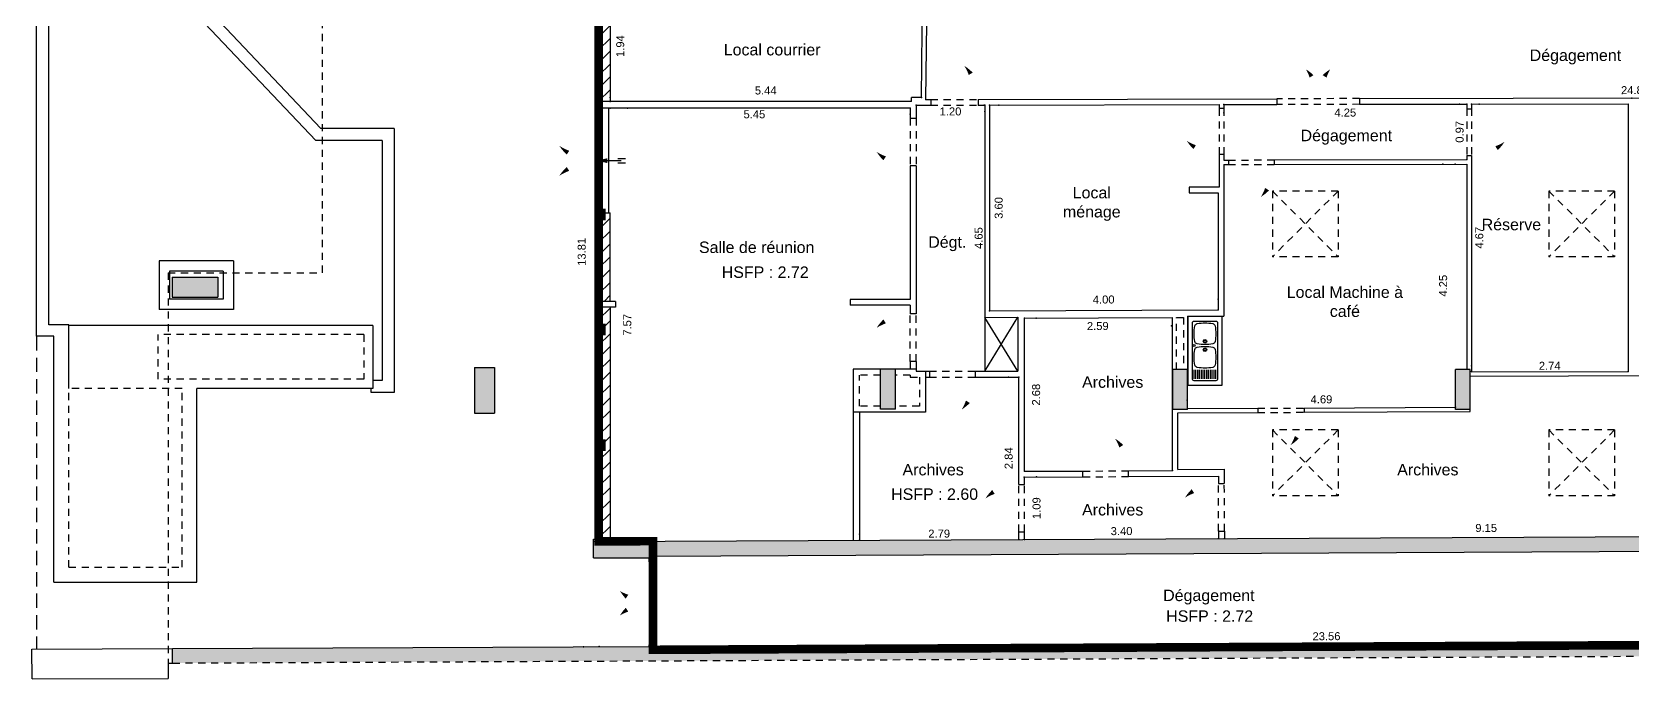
# Model space of a CAD drawing. Header units: metres. Extents: x 46.9 to 94.2, y 5.9 to 84.
# Drawn here: x 46.9 to 74.88, y 5.9 to 17.22 of the extents above; entities that cross this region are included whole.
import ezdxf

# ---------------------------------------------------------------- set-up
doc = ezdxf.new("R2010")
doc.units = ezdxf.units.M
doc.header["$PDSIZE"] = 0.02
for name, pattern in [('AXES', [2, 1.25, -0.25, 0.25, -0.25]), ('CACHE', [0.375, 0.25, -0.125]), ('CACHE2', [0.1875, 0.125, -0.0625])]:
    doc.linetypes.add(name, pattern=pattern)
for name, color, linetype in [('GEX_BAT_cloison', 2, 'Continuous'), ('GEX_BAT_cloison_vitree', 141, 'Continuous'), ('GEX_BAT_escalier_rampe', 6, 'Continuous'), ('GEX_BAT_fenetre_de_toit', 3, 'Continuous'), ('GEX_BAT_gaine_tremie', 13, 'Continuous'), ('GEX_BAT_linteau_cloison', 3, 'CACHE2'), ('GEX_BAT_linteau_mur', 6, 'CACHE2'), ('GEX_BAT_mur', 1, 'Continuous'), ('GEX_BAT_mur_bas', 150, 'Continuous'), ('GEX_BAT_placard', 21, 'Continuous'), ('GEX_EXT_bordure', 55, 'Continuous'), ('GEX_EXT_grillage', 61, 'CACHE2'), ('GEX_EXT_muret', 32, 'Continuous'), ('GEX_MEP_txt_cot_alti', 51, 'Continuous'), ('GEX_MEP_txt_cot_plani', 30, 'Continuous'), ('GEX_MEP_txt_designation', 7, 'Continuous')]:
    doc.layers.add(name, color=color, linetype=linetype)
for name, color, linetype, true_color in [('GEX_EDS_sdp_1-SDP', 1, 'AXES', 0xff0000), ('GEX_EQU_sanitaire', 9, 'Continuous', 0x808080), ('GEX_MEP_mur_pochage', 7, 'Continuous', 0x999999), ('GEX_MEP_ouvrant_porte', 9, 'Continuous', 0x808080)]:
    doc.layers.add(name, color=color, linetype=linetype, true_color=true_color)
doc.styles.add('Cota100', font='swissl.ttf', dxfattribs={"height": 0.14})
doc.styles.add('Désignation', font='swissl.ttf', dxfattribs={"height": 0.2})
doc.styles.add('Hauteur', font='swissli.ttf')
doc.dimstyles.new('00SCP', dxfattribs={"dimtxt": 0.2, "dimasz": 0.1, "dimexe": 1.25, "dimexo": 0.625, "dimgap": 0.05, "dimtad": 0, "dimzin": 0, "dimdsep": 46, "dimtxsty": 'Cota100', "dimblk": 'NONE', "dimcen": 0, "dimse1": 1, "dimse2": 1, "dimsd1": 1, "dimsd2": 1, "dimclrd": 256, "dimclrt": 256, "dimaunit": 2, "dimazin": 0, "dimtfac": 1, "dimtofl": 0, "dimtmove": 0, "dimatfit": 3, "dimldrblk": 'NONE', "dimfxl": 1, "dimlwd": -1, "dimarcsym": 0})
pattern_1 = [(44.99994, (38.3101, -2.4925), (-0.1122531, 0.1122533), [])]

# ---------------------------------------------------------------- blocks, each defined once
blk = doc.blocks.new('F_marche')
at = {"layer": 'GEX_BAT_escalier_rampe'}
for p, q in [((-0.038, -0.093), (-0.038, -0.229)), ((0.038, -0.093), (0.038, -0.229))]:
    blk.add_line(p, q, dxfattribs=at)
blk.add_lwpolyline([(0, 0.093, 0.0832, 0, 0), (0, 0.27, 0, 0, 0)], format="xyseb", dxfattribs=at)
blk.add_lwpolyline([(0, 0.093), (0, -0.093), (0, -0.152)], dxfattribs=at)
blk = doc.blocks.new('Evier_2bac_inox')
at = {"layer": 'GEX_EQU_sanitaire'}
for p, q in [((-0.49, -0.11), (-0.33, -0.11)), ((-0.49, -0.142), (-0.33, -0.142)), ((-0.49, -0.173), (-0.33, -0.173)), ((-0.49, -0.205), (-0.33, -0.205)), ((-0.49, -0.237), (-0.33, -0.237)), ((-0.49, -0.268), (-0.33, -0.268)), ((-0.49, -0.3), (-0.33, -0.3)), ((-0.49, -0.332), (-0.33, -0.332)), ((-0.49, -0.363), (-0.33, -0.363)), ((-0.49, -0.395), (-0.33, -0.395)), ((-0.49, -0.427), (-0.33, -0.427)), ((-0.49, -0.458), (-0.33, -0.458)), ((-0.49, -0.49), (-0.33, -0.49))]:
    blk.add_line(p, q, dxfattribs=at)
blk.add_lwpolyline([(0.6, 0), (-0.6, 0), (-0.6, -0.6), (0.6, -0.6)], close=True, dxfattribs=at)
for points in [[(0.49, -0.08, -0.414214), (0.52, -0.11), (0.52, -0.49, -0.414214), (0.49, -0.52), (-0.49, -0.52, -0.414214), (-0.52, -0.49), (-0.52, -0.11, -0.414214), (-0.49, -0.08)], [(0.027, -0.123, -0.307624), (0.067, -0.163, -0.094543), (0.067, -0.437, -0.307624), (0.027, -0.477, -0.094543), (-0.247, -0.477, -0.307624), (-0.287, -0.437, -0.094543), (-0.287, -0.163, -0.307624), (-0.247, -0.123, -0.094543)], [(0.05, -0.3, -1), (-0.01, -0.3, -1)], [(0.115, -0.109, -1), (0.075, -0.109, -1)], [(0.163, -0.123, -0.094543), (0.437, -0.123, -0.307624), (0.477, -0.163, -0.094543), (0.477, -0.437, -0.307624), (0.437, -0.477, -0.094543), (0.163, -0.477, -0.307624), (0.123, -0.437, -0.094543), (0.123, -0.163, -0.307624)], [(0.2, -0.3, -1), (0.14, -0.3, -1)], [(0.04, -0.3, -1), (0, -0.3, -1)], [(0.19, -0.3, -1), (0.15, -0.3, -1)]]:
    blk.add_lwpolyline(points, format="xyb", close=True, dxfattribs=at)
blk = doc.blocks.new('*D16')
at = {"color": 0, "transparency": 16777216}
for p in [(57.759, 6.597), (81.317, 6.524), (57.76, 6.414)]:
    blk.add_point(p, dxfattribs=at)
at = {"layer": 'GEX_MEP_txt_cot_plani', "transparency": 16777216, "insert": (69.538, 6.651), "char_height": 0.14, "attachment_point": 5, "rotation": 0.2659, "style": 'Cota100'}
blk.add_mtext('23.56', dxfattribs=at)
blk = doc.blocks.new('_None')
blk = doc.blocks.new('*D17')
at = {"color": 0, "transparency": 16777216}
for p in [(57.008, 15.882), (57.31, 15.882), (57.008, 8.311)]:
    blk.add_point(p, dxfattribs=at)
at = {"layer": 'GEX_MEP_txt_cot_plani', "transparency": 16777216, "insert": (57.31, 12.096), "char_height": 0.14, "attachment_point": 5, "rotation": 89.9999, "style": 'Cota100'}
blk.add_mtext('7.57', dxfattribs=at)
blk = doc.blocks.new('*D18')
at = {"color": 0, "transparency": 16777216}
for p in [(56.808, 15.882), (62.257, 15.882), (62.257, 15.777)]:
    blk.add_point(p, dxfattribs=at)
at = {"layer": 'GEX_MEP_txt_cot_plani', "transparency": 16777216, "insert": (59.532, 15.777), "char_height": 0.14, "attachment_point": 5, "rotation": 359.9999, "style": 'Cota100'}
blk.add_mtext('5.45', dxfattribs=at)
blk = doc.blocks.new('*D19')
at = {"color": 0, "transparency": 16777216}
for p in [(62.362, 15.937), (63.562, 15.937), (63.562, 15.827)]:
    blk.add_point(p, dxfattribs=at)
at = {"layer": 'GEX_MEP_txt_cot_plani', "transparency": 16777216, "insert": (62.962, 15.827), "char_height": 0.14, "attachment_point": 5, "rotation": 359.9999, "style": 'Cota100'}
blk.add_mtext('1.20', dxfattribs=at)
blk = doc.blocks.new('*D20')
at = {"color": 0, "transparency": 16777216}
for p in [(63.45, 15.939), (63.553, 15.939), (63.562, 11.287)]:
    blk.add_point(p, dxfattribs=at)
at = {"layer": 'GEX_MEP_txt_cot_plani', "transparency": 16777216, "insert": (63.455, 13.613), "char_height": 0.14, "attachment_point": 5, "rotation": 90.1119, "style": 'Cota100'}
blk.add_mtext('4.65', dxfattribs=at)
blk = doc.blocks.new('*D21')
at = {"color": 0, "transparency": 16777216}
for p in [(61.372, 8.438), (61.372, 8.331), (64.157, 8.344)]:
    blk.add_point(p, dxfattribs=at)
at = {"layer": 'GEX_MEP_txt_cot_plani', "transparency": 16777216, "insert": (62.764, 8.445), "char_height": 0.14, "attachment_point": 5, "rotation": 0.2659, "style": 'Cota100'}
blk.add_mtext('2.79', dxfattribs=at)
blk = doc.blocks.new('*D22')
at = {"color": 0, "transparency": 16777216}
for p in [(63.979, 11.182), (64.157, 11.182), (64.157, 8.344)]:
    blk.add_point(p, dxfattribs=at)
at = {"layer": 'GEX_MEP_txt_cot_plani', "transparency": 16777216, "insert": (63.979, 9.763), "char_height": 0.14, "attachment_point": 5, "rotation": 89.9999, "style": 'Cota100'}
blk.add_mtext('2.84', dxfattribs=at)
blk = doc.blocks.new('*D23')
at = {"color": 0, "transparency": 16777216}
for p in [(67.651, 8.497), (64.257, 8.345), (67.652, 8.36)]:
    blk.add_point(p, dxfattribs=at)
at = {"layer": 'GEX_MEP_txt_cot_plani', "transparency": 16777216, "insert": (65.954, 8.489), "char_height": 0.14, "attachment_point": 5, "rotation": 0.2659, "style": 'Cota100'}
blk.add_mtext('3.40', dxfattribs=at)
blk = doc.blocks.new('*D24')
at = {"color": 0, "transparency": 16777216}
for p in [(64.252, 9.435), (64.465, 9.436), (64.257, 8.345)]:
    blk.add_point(p, dxfattribs=at)
at = {"layer": 'GEX_MEP_txt_cot_plani', "transparency": 16777216, "insert": (64.468, 8.891), "char_height": 0.14, "attachment_point": 5, "rotation": 90.2659, "style": 'Cota100'}
blk.add_mtext('1.09', dxfattribs=at)
blk = doc.blocks.new('*D25')
at = {"color": 0, "transparency": 16777216}
for p in [(64.257, 12.215), (64.46, 12.215), (64.257, 9.535)]:
    blk.add_point(p, dxfattribs=at)
at = {"layer": 'GEX_MEP_txt_cot_plani', "transparency": 16777216, "insert": (64.46, 10.875), "char_height": 0.14, "attachment_point": 5, "rotation": 89.9999, "style": 'Cota100'}
blk.add_mtext('2.68', dxfattribs=at)
blk = doc.blocks.new('*D26')
at = {"color": 0, "transparency": 16777216}
for p in [(66.83, 12.081), (64.257, 9.535), (66.842, 9.547)]:
    blk.add_point(p, dxfattribs=at)
at = {"layer": 'GEX_MEP_txt_cot_plani', "transparency": 16777216, "insert": (65.538, 12.075), "char_height": 0.14, "attachment_point": 5, "rotation": 0.2659, "style": 'Cota100'}
blk.add_mtext('2.59', dxfattribs=at)
blk = doc.blocks.new('*D27')
at = {"color": 0, "transparency": 16777216}
for p in [(76.908, 8.564), (76.909, 8.4), (67.755, 8.361)]:
    blk.add_point(p, dxfattribs=at)
at = {"layer": 'GEX_MEP_txt_cot_plani', "transparency": 16777216, "insert": (72.331, 8.544), "char_height": 0.14, "attachment_point": 5, "rotation": 0.247, "style": 'Cota100'}
blk.add_mtext('9.15', dxfattribs=at)
blk = doc.blocks.new('*D33')
at = {"color": 0, "transparency": 16777216}
for p in [(72.072, 11.38), (72.072, 11.281), (74.812, 11.281)]:
    blk.add_point(p, dxfattribs=at)
at = {"layer": 'GEX_MEP_txt_cot_plani', "transparency": 16777216, "insert": (73.442, 11.38), "char_height": 0.14, "attachment_point": 5, "rotation": 359.9999, "style": 'Cota100'}
blk.add_mtext('2.74', dxfattribs=at)
blk = doc.blocks.new('*D34')
at = {"color": 0, "transparency": 16777216}
for p in [(72.072, 15.956), (72.211, 15.956), (72.072, 11.281)]:
    blk.add_point(p, dxfattribs=at)
at = {"layer": 'GEX_MEP_txt_cot_plani', "transparency": 16777216, "insert": (72.211, 13.619), "char_height": 0.14, "attachment_point": 5, "rotation": 89.9999, "style": 'Cota100'}
blk.add_mtext('4.67', dxfattribs=at)
blk = doc.blocks.new('*D35')
at = {"color": 0, "transparency": 16777216}
for p in [(71.992, 15.956), (67.742, 15.947), (67.742, 15.803)]:
    blk.add_point(p, dxfattribs=at)
at = {"layer": 'GEX_MEP_txt_cot_plani', "transparency": 16777216, "insert": (69.867, 15.807), "char_height": 0.14, "attachment_point": 5, "rotation": 0.1119, "style": 'Cota100'}
blk.add_mtext('4.25', dxfattribs=at)
blk = doc.blocks.new('*D36')
at = {"color": 0, "transparency": 16777216}
for p in [(71.867, 15.956), (71.992, 15.956), (71.992, 14.986)]:
    blk.add_point(p, dxfattribs=at)
at = {"layer": 'GEX_MEP_txt_cot_plani', "transparency": 16777216, "insert": (71.867, 15.471), "char_height": 0.14, "attachment_point": 5, "rotation": 89.9999, "style": 'Cota100'}
blk.add_mtext('0.97', dxfattribs=at)
blk = doc.blocks.new('*D37')
at = {"color": 0, "transparency": 16777216}
for p in [(67.104, 10.782), (71.797, 10.655), (67.105, 10.633)]:
    blk.add_point(p, dxfattribs=at)
at = {"layer": 'GEX_MEP_txt_cot_plani', "transparency": 16777216, "insert": (69.45, 10.793), "char_height": 0.14, "attachment_point": 5, "rotation": 0.2659, "style": 'Cota100'}
blk.add_mtext('4.69', dxfattribs=at)
blk = doc.blocks.new('*D38')
at = {"color": 0, "transparency": 16777216}
for p in [(71.574, 14.905), (71.788, 14.905), (71.797, 10.655)]:
    blk.add_point(p, dxfattribs=at)
at = {"layer": 'GEX_MEP_txt_cot_plani', "transparency": 16777216, "insert": (71.579, 12.78), "char_height": 0.14, "attachment_point": 5, "rotation": 90.1119, "style": 'Cota100'}
blk.add_mtext('4.25', dxfattribs=at)
blk = doc.blocks.new('*D39')
at = {"color": 0, "transparency": 16777216}
for p in [(63.642, 15.939), (63.805, 15.939), (63.642, 12.34)]:
    blk.add_point(p, dxfattribs=at)
at = {"layer": 'GEX_MEP_txt_cot_plani', "transparency": 16777216, "insert": (63.805, 14.14), "char_height": 0.14, "attachment_point": 5, "rotation": 89.9999, "style": 'Cota100'}
blk.add_mtext('3.60', dxfattribs=at)
blk = doc.blocks.new('*D40')
at = {"color": 0, "transparency": 16777216}
for p in [(63.642, 12.34), (67.641, 12.548), (67.642, 12.359)]:
    blk.add_point(p, dxfattribs=at)
at = {"layer": 'GEX_MEP_txt_cot_plani', "transparency": 16777216, "insert": (65.641, 12.538), "char_height": 0.14, "attachment_point": 5, "rotation": 0.2659, "style": 'Cota100'}
blk.add_mtext('4.00', dxfattribs=at)
blk = doc.blocks.new('*D41')
at = {"color": 0, "transparency": 16777216}
for p in [(57.008, 16.193), (57.008, 16.071), (62.452, 16.071)]:
    blk.add_point(p, dxfattribs=at)
at = {"layer": 'GEX_MEP_txt_cot_plani', "transparency": 16777216, "insert": (59.73, 16.193), "char_height": 0.14, "attachment_point": 5, "rotation": 359.9999, "style": 'Cota100'}
blk.add_mtext('5.44', dxfattribs=at)
blk = doc.blocks.new('*D42')
at = {"color": 0, "transparency": 16777216}
for p in [(57.008, 17.939), (57.186, 17.939), (57.008, 16.001)]:
    blk.add_point(p, dxfattribs=at)
at = {"layer": 'GEX_MEP_txt_cot_plani', "transparency": 16777216, "insert": (57.186, 16.97), "char_height": 0.14, "attachment_point": 5, "rotation": 89.9999, "style": 'Cota100'}
blk.add_mtext('1.94', dxfattribs=at)
blk = doc.blocks.new('*D43')
at = {"color": 0, "transparency": 16777216}
for p in [(62.588, 20.391), (62.756, 20.389), (62.531, 16.037)]:
    blk.add_point(p, dxfattribs=at)
at = {"layer": 'GEX_MEP_txt_cot_plani', "transparency": 16777216, "insert": (62.728, 18.212), "char_height": 0.14, "attachment_point": 5, "rotation": 89.2509, "style": 'Cota100'}
blk.add_mtext('4.35', dxfattribs=at)
blk = doc.blocks.new('*D45')
at = {"color": 0, "transparency": 16777216}
for p in [(62.531, 16.037), (87.337, 16.223), (87.337, 16.086)]:
    blk.add_point(p, dxfattribs=at)
at = {"layer": 'GEX_MEP_txt_cot_plani', "transparency": 16777216, "insert": (74.934, 16.199), "char_height": 0.14, "attachment_point": 5, "rotation": 0.1119, "style": 'Cota100'}
blk.add_mtext('24.81', dxfattribs=at)
blk = doc.blocks.new('*D84')
at = {"color": 0, "transparency": 16777216}
for p in [(56.754, 20.277), (56.544, 6.469), (56.818, 6.47)]:
    blk.add_point(p, dxfattribs=at)
at = {"layer": 'GEX_MEP_txt_cot_plani', "transparency": 16777216, "insert": (56.512, 13.372), "char_height": 0.14, "attachment_point": 5, "rotation": 90.2659, "style": 'Cota100'}
blk.add_mtext('13.81', dxfattribs=at)
blk = doc.blocks.new('*D135')
at = {"color": 0, "transparency": 16777216}
for p in [(74.271, 30.328), (74.881, 30.328), (74.881, 16.061)]:
    blk.add_point(p, dxfattribs=at)
at = {"layer": 'GEX_MEP_txt_cot_plani', "transparency": 16777216, "insert": (74.271, 23.195), "char_height": 0.14, "attachment_point": 5, "rotation": 89.9999, "style": 'Cota100'}
blk.add_mtext('14.27', dxfattribs=at)

msp = doc.modelspace()

# ---------------------------------------------------------------- hatches: boundary and pattern name
at = {"layer": 'GEX_BAT_mur_bas'}
h = msp.add_hatch(dxfattribs=at)
h.set_pattern_fill('ANSI31', color=256, scale=0.05, angle=90.1441, style=0)
h.set_pattern_definition(pattern_1)
h.paths.add_polyline_path([(57.008, 17.939), (56.808, 17.939), (56.808, 16.001), (57.008, 16.001)])
h = msp.add_hatch(dxfattribs=at)
h.set_pattern_fill('ANSI31', color=256, scale=0.05, angle=90.1441, style=0)
h.set_pattern_definition(pattern_1)
h.paths.add_polyline_path([(56.808, 12.507), (57.008, 12.507), (57.008, 14.052), (56.858, 14.052), (56.858, 13.997), (56.808, 13.997)])
h = msp.add_hatch(dxfattribs=at)
h.set_pattern_fill('ANSI31', color=256, scale=0.05, angle=90.1441, style=0)
h.set_pattern_definition(pattern_1)
h.paths.add_polyline_path([(57.008, 12.407), (56.808, 12.407), (56.808, 12.042), (56.858, 12.042), (56.858, 11.987), (56.808, 11.987), (56.808, 10.022), (56.858, 10.022), (56.858, 9.967), (56.808, 9.967), (56.808, 8.31), (57.008, 8.311)])
at = {"layer": 'GEX_MEP_mur_pochage'}
for points in [[(49.35, 12.928), (49.35, 12.582), (50.15, 12.582), (50.15, 12.928)], [(54.634, 10.553), (54.984, 10.553), (54.984, 11.353), (54.634, 11.353)], [(61.998, 11.321), (61.738, 11.321), (61.738, 10.621), (61.998, 10.621)], [(66.849, 10.615), (67.105, 10.615), (67.105, 11.315), (66.849, 11.315)], [(72.052, 11.315), (71.797, 11.315), (71.797, 10.615), (72.052, 10.615)], [(81.582, 6.624), (81.574, 8.425), (81.198, 8.423), (81.2, 8.163), (81.31, 8.164), (81.317, 6.524), (57.76, 6.414), (57.76, 6.475), (49.354, 6.436), (49.356, 6.183), (91.262, 6.377), (91.261, 6.669)], [(79.73, 8.156), (79.728, 8.416), (56.717, 8.31), (56.717, 8.02), (57.76, 8.025), (57.76, 8.054)]]:
    msp.add_hatch(color=256, dxfattribs=at).paths.add_polyline_path(points)

# ---------------------------------------------------------------- linework, layer by layer
at = {"layer": 'GEX_BAT_cloison'}
for p, q in [((62.452, 16.071), (62.491, 19.061)), ((62.531, 16.037), (62.571, 19.06)), ((62.281, 16.001), (56.808, 16.001)), ((62.452, 16.071), (62.281, 16.071)), ((62.281, 16.001), (62.281, 16.071)), ((62.531, 16.037), (62.617, 16.037)), ((62.617, 16.037), (62.617, 15.937)), ((63.447, 16.039), (68.667, 16.049)), ((63.447, 16.039), (63.447, 15.939)), ((68.667, 16.049), (68.667, 15.949)), ((70.117, 16.052), (79.587, 16.071)), ((70.117, 16.052), (70.117, 15.952)), ((70.117, 15.952), (71.992, 15.956)), ((71.992, 15.956), (71.992, 15.876)), ((72.072, 15.956), (74.812, 15.961)), ((72.072, 15.956), (72.072, 15.876)), ((74.812, 15.961), (74.812, 11.281)), ((62.257, 15.882), (56.808, 15.882)), ((62.257, 15.882), (62.257, 15.707)), ((62.362, 15.707), (62.257, 15.707)), ((62.362, 15.937), (62.617, 15.937)), ((62.362, 15.937), (62.362, 15.707)), ((63.447, 15.939), (63.562, 15.939)), ((63.562, 15.939), (63.562, 12.211)), ((63.642, 15.939), (67.662, 15.947)), ((63.642, 15.939), (63.642, 12.34)), ((67.662, 15.947), (67.662, 15.877)), ((67.742, 15.877), (67.662, 15.877)), ((67.742, 15.947), (68.667, 15.949)), ((67.742, 15.947), (67.742, 15.877)), ((71.992, 15.876), (72.072, 15.876)), ((62.362, 14.877), (62.257, 14.877)), ((62.257, 14.877), (62.257, 12.542)), ((62.362, 14.877), (62.362, 12.287)), ((67.742, 15.077), (67.662, 15.077)), ((67.662, 15.077), (67.662, 14.502)), ((67.742, 15.077), (67.742, 14.977)), ((67.742, 14.977), (67.824, 14.978)), ((67.742, 14.897), (67.824, 14.898)), ((67.742, 14.897), (67.742, 12.249)), ((67.824, 14.978), (67.824, 14.898)), ((68.624, 14.979), (71.992, 14.986)), ((68.624, 14.979), (68.624, 14.899)), ((68.624, 14.899), (71.992, 14.906)), ((71.992, 15.056), (72.072, 15.056)), ((71.992, 15.056), (71.992, 14.986)), ((71.992, 14.906), (71.992, 11.315)), ((72.072, 15.056), (72.072, 11.276)), ((67.662, 14.502), (67.137, 14.502)), ((67.137, 14.502), (67.137, 14.402)), ((67.137, 14.402), (67.642, 14.402)), ((67.642, 14.402), (67.642, 12.359)), ((57.103, 12.507), (56.808, 12.507)), ((57.103, 12.407), (56.808, 12.407)), ((57.103, 12.507), (57.103, 12.407)), ((61.207, 12.542), (61.207, 12.442)), ((62.257, 12.542), (61.207, 12.542)), ((62.257, 12.442), (61.207, 12.442)), ((62.257, 12.442), (62.257, 12.287)), ((63.642, 12.34), (67.642, 12.359)), ((62.362, 12.287), (62.257, 12.287)), ((63.562, 12.227), (64.142, 12.23)), ((64.142, 12.23), (64.142, 11.287)), ((64.257, 12.215), (66.842, 12.227)), ((64.257, 9.535), (64.257, 12.215)), ((66.842, 9.547), (66.842, 12.227)), ((67.105, 12.247), (67.742, 12.249)), ((67.105, 12.247), (67.105, 11.315)), ((62.362, 11.457), (62.257, 11.457)), ((62.257, 11.457), (62.257, 11.321)), ((62.362, 11.457), (62.362, 11.321)), ((62.522, 11.287), (62.592, 11.287)), ((62.592, 11.287), (62.592, 11.182)), ((63.392, 11.287), (63.392, 11.182)), ((63.392, 11.287), (64.142, 11.287)), ((72.052, 11.201), (76.745, 11.21)), ((72.072, 11.276), (74.812, 11.281)), ((62.522, 11.182), (62.592, 11.182)), ((63.392, 11.182), (64.157, 11.182)), ((64.157, 9.304), (64.157, 11.182)), ((67.105, 10.633), (68.335, 10.639)), ((68.335, 10.639), (68.335, 10.564)), ((69.145, 10.642), (71.797, 10.655)), ((69.145, 10.642), (69.145, 10.567)), ((61.257, 10.567), (61.257, 8.331)), ((61.372, 10.567), (61.372, 8.331)), ((66.94, 10.557), (68.335, 10.564)), ((66.94, 9.567), (66.94, 10.557)), ((69.145, 10.567), (72.052, 10.581)), ((72.052, 10.581), (72.052, 10.615)), ((64.257, 9.535), (65.277, 9.539)), ((65.277, 9.439), (65.277, 9.539)), ((66.077, 9.543), (66.842, 9.547)), ((66.077, 9.443), (66.077, 9.543)), ((66.94, 9.567), (67.75, 9.571)), ((67.75, 9.571), (67.751, 9.321)), ((64.157, 9.304), (64.257, 9.304)), ((64.257, 9.435), (65.277, 9.439)), ((64.257, 9.304), (64.257, 9.435)), ((66.077, 9.443), (67.647, 9.45)), ((67.647, 9.45), (67.648, 9.32)), ((67.648, 9.32), (67.751, 9.321)), ((64.157, 8.344), (64.157, 8.479)), ((64.157, 8.479), (64.257, 8.479)), ((64.257, 8.345), (64.257, 8.479)), ((67.652, 8.49), (67.755, 8.491)), ((67.652, 8.49), (67.652, 8.36)), ((67.755, 8.491), (67.755, 8.361)), ((57.694, 7.954), (57.694, 8.024)), ((57.76, 7.954), (57.694, 7.954)), ((57.76, 7.954), (57.76, 8.025)), ((57.694, 6.474), (57.694, 6.504)), ((57.76, 6.504), (57.694, 6.504)), ((57.76, 6.475), (57.76, 6.504))]:
    msp.add_line(p, q, dxfattribs=at)
at = {"layer": 'GEX_BAT_cloison', "linetype": 'CACHE2'}
for p, q in [((66.912, 11.315), (66.912, 12.227)), ((66.912, 12.227), (67.035, 12.227)), ((67.035, 12.227), (67.035, 11.315))]:
    msp.add_line(p, q, dxfattribs=at)
at = {"layer": 'GEX_BAT_cloison_vitree'}
for p, q in [((56.754, 17.939), (56.754, 15.862)), ((56.808, 17.939), (56.808, 15.862)), ((56.808, 15.862), (56.754, 15.862)), ((56.754, 14.067), (56.754, 8.35)), ((56.808, 14.067), (56.754, 14.067)), ((56.808, 14.067), (56.808, 14.052)), ((56.858, 14.052), (56.808, 14.052)), ((56.808, 13.997), (56.808, 12.042)), ((56.858, 13.997), (56.808, 13.997)), ((56.858, 14.052), (56.858, 13.997)), ((56.858, 12.042), (56.808, 12.042)), ((56.858, 12.042), (56.858, 11.987)), ((56.808, 11.987), (56.808, 10.022)), ((56.858, 11.987), (56.808, 11.987)), ((56.858, 10.022), (56.808, 10.022)), ((56.808, 9.967), (56.808, 8.31)), ((56.858, 9.967), (56.808, 9.967)), ((56.858, 10.022), (56.858, 9.967)), ((56.717, 8.35), (56.754, 8.35)), ((56.717, 8.31), (56.717, 8.35))]:
    msp.add_line(p, q, dxfattribs=at)
at = {"layer": 'GEX_BAT_escalier_rampe'}
msp.add_line((56.978, 15.882), (56.978, 14.052), dxfattribs=at)
at = {"layer": 'GEX_BAT_fenetre_de_toit', "linetype": 'CACHE2'}
for p, q in [((68.592, 14.436), (68.592, 13.286)), ((69.742, 14.436), (68.592, 14.436)), ((69.742, 14.436), (68.592, 13.286)), ((68.592, 14.436), (69.742, 13.286)), ((69.742, 14.436), (69.742, 13.286)), ((73.427, 14.436), (73.427, 13.286)), ((74.577, 14.436), (73.427, 14.436)), ((74.577, 14.436), (73.427, 13.286)), ((73.427, 14.436), (74.577, 13.286)), ((74.577, 14.436), (74.577, 13.286)), ((69.742, 13.286), (68.592, 13.286)), ((74.577, 13.286), (73.427, 13.286)), ((69.742, 10.258), (68.592, 10.258)), ((68.592, 10.258), (68.592, 9.108)), ((69.742, 10.258), (68.592, 9.108)), ((68.592, 10.258), (69.742, 9.108)), ((69.742, 10.258), (69.742, 9.108)), ((74.577, 10.258), (73.427, 10.258)), ((73.427, 10.258), (73.427, 9.108)), ((74.577, 10.258), (73.427, 9.108)), ((73.427, 10.258), (74.577, 9.108)), ((74.577, 10.258), (74.577, 9.108)), ((69.742, 9.108), (68.592, 9.108)), ((74.577, 9.108), (73.427, 9.108))]:
    msp.add_line(p, q, dxfattribs=at)
at = {"layer": 'GEX_BAT_gaine_tremie'}
for p, q in [((61.257, 11.321), (61.257, 10.567)), ((61.738, 11.321), (61.257, 11.321)), ((62.362, 11.321), (61.998, 11.321)), ((62.362, 11.321), (62.362, 11.287)), ((62.362, 11.287), (62.522, 11.287)), ((62.522, 11.287), (62.522, 10.567)), ((62.522, 10.567), (61.257, 10.567))]:
    msp.add_line(p, q, dxfattribs=at)
at = {"layer": 'GEX_BAT_gaine_tremie', "linetype": 'CACHE2'}
for p, q in [((61.372, 10.672), (61.372, 11.216)), ((61.738, 11.216), (61.372, 11.216)), ((62.257, 11.216), (61.998, 11.216)), ((62.257, 11.216), (62.257, 11.182)), ((62.257, 11.182), (62.417, 11.182)), ((62.417, 11.182), (62.417, 10.672)), ((61.738, 10.672), (61.372, 10.672)), ((62.417, 10.672), (61.998, 10.672))]:
    msp.add_line(p, q, dxfattribs=at)
at = {"layer": 'GEX_BAT_linteau_cloison'}
for p, q in [((62.617, 16.037), (63.447, 16.039)), ((70.117, 16.052), (68.667, 16.049)), ((70.117, 15.952), (68.667, 15.949)), ((56.754, 15.862), (56.754, 14.067)), ((56.808, 15.862), (56.808, 14.067)), ((62.257, 15.707), (62.257, 14.877)), ((62.362, 15.707), (62.362, 14.877)), ((62.617, 15.937), (63.447, 15.939)), ((67.662, 15.877), (67.662, 15.077)), ((67.742, 15.877), (67.742, 15.077)), ((71.992, 15.876), (71.992, 15.056)), ((72.072, 15.876), (72.072, 15.056)), ((67.824, 14.978), (68.624, 14.979)), ((67.824, 14.898), (68.624, 14.899)), ((62.257, 11.457), (62.257, 12.287)), ((62.362, 11.457), (62.362, 12.287)), ((62.592, 11.287), (63.392, 11.287)), ((62.592, 11.182), (63.392, 11.182)), ((68.335, 10.639), (69.145, 10.642)), ((68.335, 10.564), (69.145, 10.567)), ((65.277, 9.539), (66.077, 9.543)), ((64.157, 8.479), (64.157, 9.304)), ((64.257, 8.479), (64.257, 9.304)), ((65.277, 9.439), (66.077, 9.443)), ((67.652, 8.49), (67.648, 9.32)), ((67.755, 8.491), (67.751, 9.321)), ((57.694, 7.954), (57.694, 6.504)), ((57.76, 7.954), (57.76, 6.504))]:
    msp.add_line(p, q, dxfattribs=at)
at = {"layer": 'GEX_BAT_linteau_mur'}
for p, q in [((51.979, 13.007), (51.979, 18.39)), ((49.277, 13.007), (49.277, 6.182)), ((49.277, 13.007), (51.979, 13.007))]:
    msp.add_line(p, q, dxfattribs=at)
at = {"layer": 'GEX_BAT_mur'}
for p, q in [((49.35, 12.928), (49.35, 12.582)), ((49.35, 12.928), (50.15, 12.928)), ((50.15, 12.928), (50.15, 12.582)), ((49.35, 12.582), (50.15, 12.582)), ((54.634, 11.353), (54.634, 10.553)), ((54.634, 11.353), (54.984, 11.353)), ((54.984, 11.353), (54.984, 10.553)), ((61.738, 10.621), (61.738, 11.321)), ((61.998, 11.321), (61.738, 11.321)), ((61.998, 10.621), (61.998, 11.321)), ((67.105, 11.315), (66.849, 11.315)), ((66.849, 10.615), (66.849, 11.315)), ((67.105, 10.615), (67.105, 11.315)), ((72.052, 11.315), (71.797, 11.315)), ((71.797, 10.615), (71.797, 11.315)), ((72.052, 10.615), (72.052, 11.315)), ((54.634, 10.553), (54.984, 10.553)), ((61.998, 10.621), (61.738, 10.621)), ((67.105, 10.615), (66.849, 10.615)), ((72.052, 10.615), (71.797, 10.615)), ((56.717, 8.31), (79.728, 8.416)), ((56.717, 8.02), (56.717, 8.31)), ((57.76, 8.054), (79.73, 8.156)), ((56.717, 8.02), (57.76, 8.025)), ((57.76, 8.025), (57.76, 8.054)), ((49.354, 6.436), (57.76, 6.475)), ((57.76, 6.414), (81.317, 6.524)), ((57.76, 6.414), (57.76, 6.475)), ((49.356, 6.183), (49.354, 6.436))]:
    msp.add_line(p, q, dxfattribs=at)
at = {"layer": 'GEX_BAT_mur', "linetype": 'CACHE2'}
msp.add_line((49.356, 6.183), (91.261, 6.377), dxfattribs=at)
at = {"layer": 'GEX_BAT_mur_bas'}
for p, q in [((57.008, 17.939), (57.008, 16.001)), ((56.858, 14.052), (57.008, 14.052)), ((57.008, 12.507), (57.008, 14.052)), ((57.008, 12.407), (57.008, 8.311)), ((46.897, 6.424), (49.354, 6.436)), ((46.9, 5.904), (46.897, 6.424)), ((49.277, 6.182), (49.356, 6.183)), ((49.277, 6.182), (49.277, 5.915)), ((46.9, 5.904), (49.277, 5.915))]:
    msp.add_line(p, q, dxfattribs=at)
at = {"layer": 'GEX_BAT_placard'}
for p, q in [((63.562, 11.287), (64.142, 12.23)), ((63.562, 12.227), (63.562, 11.287)), ((64.142, 11.287), (63.562, 12.227))]:
    msp.add_line(p, q, dxfattribs=at)
at = {"layer": 'GEX_EDS_sdp_1-SDP', "const_width": 0.15, "flags": 128}
msp.add_lwpolyline([(93.047, 27.148), (93.676, 37.204), (93.91, 37.204), (94.022, 38.994), (93.206, 38.989), (93.207, 38.841), (90.677, 38.829), (87.917, 38.815), (87.816, 38.55), (87.893, 38.522), (87.802, 38.332, 0.105487), (86.007, 38.725), (86.007, 38.825), (82.787, 38.809), (82.787, 38.706, 0.065069), (81.125, 38.355), (81.069, 38.512), (81.069, 38.779), (74.951, 38.746), (74.546, 38.746), (74.546, 38.859), (67.83, 38.824), (67.831, 38.633), (55.013, 38.496), (55.013, 32.327), (57.779, 32.327), (57.779, 32.127), (57.779, 30.485), (57.779, 30.191), (56.808, 30.191), (56.808, 28.78), (56.858, 28.78), (56.858, 28.725), (56.808, 28.725), (56.808, 26.76), (56.858, 26.76), (56.858, 26.705), (56.808, 26.705), (56.808, 24.635), (55.723, 24.635), (55.723, 20.322), (56.808, 20.322), (56.808, 20.277), (56.808, 18.241), (56.808, 17.939), (56.808, 16.001), (56.808, 14.052), (56.858, 14.052), (56.858, 13.997), (56.808, 13.997), (56.808, 12.042), (56.858, 12.042), (56.858, 11.987), (56.808, 11.987), (56.808, 10.022), (56.858, 10.022), (56.858, 9.967), (56.808, 9.967), (56.808, 8.31), (57.759, 8.314), (57.76, 8.054), (57.76, 6.414), (61.452, 6.432), (69.539, 6.469), (81.317, 6.524), (81.317, 6.623), (81.582, 6.624), (85.496, 6.643), (91.261, 6.67), (91.411, 6.67), (91.411, 6.528), (92.008, 6.53), (92.008, 8.33), (91.865, 8.33), (91.862, 8.48), (91.862, 19.262), (91.828, 19.262), (91.828, 19.497), (91.828, 22.722)], format="xyb", close=True, dxfattribs=at)
at = {"layer": 'GEX_EXT_bordure', "linetype": 'CACHE'}
msp.add_line((46.978, 11.897), (46.978, 6.425), dxfattribs=at)
at = {"layer": 'GEX_EXT_grillage'}
for p, q in [((52.7, 11.925), (49.101, 11.925)), ((49.101, 11.145), (49.101, 11.925)), ((52.7, 11.925), (52.7, 11.145)), ((47.541, 7.857), (47.541, 10.985)), ((49.521, 10.985), (47.541, 10.985)), ((52.7, 11.145), (49.101, 11.145)), ((49.521, 7.857), (49.521, 10.985)), ((47.541, 7.857), (49.521, 7.857))]:
    msp.add_line(p, q, dxfattribs=at)
at = {"layer": 'GEX_EXT_muret'}
for p, q in [((46.978, 11.897), (46.978, 19.398)), ((51.95, 15.53), (48.285, 19.398)), ((47.191, 12.097), (47.191, 19.188)), ((51.86, 15.32), (48.195, 19.188)), ((53.23, 15.53), (51.95, 15.53)), ((53.23, 15.53), (53.23, 10.911)), ((53.02, 15.32), (51.86, 15.32)), ((53.02, 15.32), (53.02, 11.121)), ((49.12, 13.215), (49.12, 12.365)), ((50.42, 13.215), (49.12, 13.215)), ((50.42, 13.215), (50.42, 12.365)), ((49.3, 13.035), (49.3, 12.545)), ((50.24, 13.035), (49.3, 13.035)), ((50.24, 13.035), (50.24, 12.545)), ((50.42, 12.365), (49.12, 12.365)), ((50.24, 12.545), (49.3, 12.545)), ((47.541, 12.097), (47.191, 12.097)), ((47.541, 10.985), (47.541, 12.097)), ((52.86, 12.085), (47.541, 12.085)), ((52.86, 12.085), (52.86, 10.985)), ((47.281, 11.897), (46.978, 11.897)), ((47.281, 7.597), (47.281, 11.897)), ((52.86, 10.985), (49.781, 10.985)), ((49.781, 7.597), (49.781, 10.985)), ((52.832, 10.911), (52.832, 10.985)), ((53.02, 11.121), (52.86, 11.121)), ((53.23, 10.911), (52.832, 10.911)), ((47.281, 7.597), (49.781, 7.597))]:
    msp.add_line(p, q, dxfattribs=at)
at = {"layer": 'GEX_MEP_ouvrant_porte', "flags": 128}
for points in [[(63.447, 16.039, 0, 0, 0.143039), (63.316, 16.486, 0.08, 0, 0.054328), (63.203, 16.625, 0, 0, 0), (62.617, 16.037, 0, 0, 0)], [(68.667, 16.049, 0, 0, 0), (69.179, 16.563, 0, 0.08, -0.054328), (69.277, 16.441, 0, 0, -0.143039), (69.392, 16.051, 0, 0, -0.143039)], [(70.117, 16.052, 0, 0, 0), (69.603, 16.564, 0, 0.08, 0.054328), (69.505, 16.441, 0, 0, 0.143039), (69.392, 16.051, 0, 0, 0.143039)], [(56.754, 15.862, 0, 0, 0), (56.12, 15.227, 0, 0.08, 0.054328), (56.271, 15.106, 0, 0, 0.143039), (56.754, 14.964, 0, 0, 0.143039)], [(62.257, 15.707, 0, 0, 0), (61.67, 15.12, 0, 0.08, 0.054328), (61.81, 15.007, 0, 0, 0.143039), (62.257, 14.877, 0, 0, 0.143039)], [(67.662, 15.877, 0, 0, 0), (67.096, 15.312, 0, 0.08, 0.054328), (67.232, 15.203, 0, 0, 0.143039), (67.662, 15.077, 0, 0, 0.143039)], [(72.072, 15.056, 0, 0, 0.143039), (72.513, 15.185, 0.08, 0, 0.054328), (72.652, 15.296, 0, 0, 0), (72.072, 15.876, 0, 0, 0)], [(56.754, 14.067, 0, 0, 0), (56.12, 14.702, 0, 0.08, -0.054328), (56.271, 14.823, 0, 0, -0.143039), (56.754, 14.964, 0, 0, -0.143039)], [(67.824, 14.898, 0, 0, 0), (68.391, 14.333, 0, 0.08, 0.054328), (68.499, 14.468, 0, 0, 0.143039), (68.624, 14.899, 0, 0, 0.143039)], [(62.257, 12.287, 0, 0, 0.143039), (61.81, 12.156, 0.08, 0, 0.054328), (61.67, 12.044, 0, 0, 0), (62.257, 11.457, 0, 0, 0)], [(62.592, 11.182, 0, 0, 0), (63.158, 10.616, 0, 0.08, 0.054328), (63.266, 10.751, 0, 0, 0.143039), (63.392, 11.182, 0, 0, 0.143039)], [(68.335, 10.564, 0, 0, 0), (68.91, 9.993, 0, 0.08, 0.054328), (69.02, 10.131, 0, 0, 0.143039), (69.145, 10.567, 0, 0, 0.143039)], [(66.077, 9.543, 0, 0, 0.143039), (65.949, 9.973, 0.08, 0, 0.054328), (65.84, 10.108, 0, 0, 0), (65.277, 9.539, 0, 0, 0)], [(64.157, 9.304, 0, 0, 0.143039), (63.713, 9.174, 0.08, 0, 0.054328), (63.574, 9.062, 0, 0, 0), (64.157, 8.479, 0, 0, 0)], [(67.648, 9.32, 0, 0, 0.143039), (67.202, 9.188, 0.08, 0, 0.054328), (67.062, 9.074, 0, 0, 0), (67.652, 8.49, 0, 0, 0)], [(57.694, 7.954, 0, 0, 0), (57.182, 7.442, 0, 0.08, 0.054328), (57.304, 7.343, 0, 0, 0.143039), (57.694, 7.229, 0, 0, 0.143039)], [(57.694, 6.504, 0, 0, 0), (57.182, 7.017, 0, 0.08, -0.054328), (57.304, 7.115, 0, 0, -0.143039), (57.694, 7.229, 0, 0, -0.143039)]]:
    msp.add_lwpolyline(points, format="xyseb", dxfattribs=at)

# ---------------------------------------------------------------- block references
at = {"layer": 'GEX_BAT_escalier_rampe', "rotation": 89.99994240709738}
msp.add_blockref('F_marche', (57.05, 14.967), dxfattribs=at)
at = {"layer": 'GEX_EQU_sanitaire', "rotation": 89.99994240709738}
msp.add_blockref('Evier_2bac_inox', (67.113, 11.64), dxfattribs=at)

# ---------------------------------------------------------------- texts
at = {"layer": 'GEX_MEP_txt_cot_alti', "char_height": 0.2, "width": 1.48193, "attachment_point": 5, "rotation": 359.9999, "style": 'Hauteur'}
for s, insert in [('HSFP : 2.72', (59.721, 13.016)), ('HSFP : 2.60', (62.684, 9.135)), ('HSFP : 2.72', (67.495, 7.002))]:
    msp.add_mtext(s, dxfattribs=dict(at, insert=insert))
at = {"layer": 'GEX_MEP_txt_designation', "char_height": 0.2, "rotation": 359.9999, "style": 'Désignation'}
for s, insert, width, attachment_point in [('Local courrier', (59.842, 16.906), 5.37082, 5), ('Dégagement', (73.892, 16.78), 2.00178, 5), ('Dégagement', (69.885, 15.377), 2.00178, 5), ('Local\\Pménage', (65.433, 14.211), 2.02438, 5), ('Réserve', (72.772, 13.849), 5.37082, 5), ('Salle de réunion', (59.572, 13.451), 3.92178, 5), ('Dégt.', (62.906, 13.514), 2.00178, 5), ('Local Machine à café', (69.86, 12.5), 2.09511, 5), ('Archives', (65.263, 11.195), 1.022, 1), ('Archives', (62.123, 9.664), 1.022, 1), ('Archives', (70.775, 9.664), 1.022, 1), ('Archives', (65.263, 8.963), 1.022, 1), ('Dégagement', (67.481, 7.336), 2.00178, 5)]:
    msp.add_mtext(s, dxfattribs=dict(at, insert=insert, width=width, attachment_point=attachment_point))

# ---------------------------------------------------------------- dimensions: what is measured, and where the dimension line sits
at = {"layer": 'GEX_MEP_txt_cot_plani'}
dim = msp.add_aligned_dim(p1=(74.881, 16.061), p2=(74.881, 30.328), distance=0.611, dimstyle='00SCP', dxfattribs=at)
dim.commit()
dim.dimension.update_dxf_attribs({"geometry": '*D135', "text_midpoint": (74.271, 23.195)})
for p1, p2, distance, picture, middle in [((56.754, 20.277), (56.818, 6.47), -0.274, '*D84', (56.512, 13.372)), ((62.531, 16.037), (62.588, 20.391), -0.168, '*D43', (62.728, 18.212)), ((57.008, 16.001), (57.008, 17.939), -0.179, '*D42', (57.186, 16.97)), ((62.452, 16.071), (57.008, 16.071), -0.122, '*D41', (59.73, 16.193)), ((62.531, 16.037), (87.337, 16.086), 0.137, '*D45', (74.934, 16.199)), ((71.992, 15.956), (67.742, 15.947), 0.144, '*D35', (69.867, 15.807)), ((71.992, 14.986), (71.992, 15.956), 0.126, '*D36', (71.867, 15.471)), ((72.0721, 11.2813), (72.0721, 15.9558), -0.1392, '*D34', (72.2113, 13.6185)), ((56.808, 15.882), (62.257, 15.882), -0.104, '*D18', (59.532, 15.777)), ((57.008, 8.311), (57.008, 15.882), -0.303, '*D17', (57.31, 12.096)), ((62.362, 15.937), (63.562, 15.937), -0.11, '*D19', (62.962, 15.827)), ((63.562, 11.287), (63.553, 15.939), 0.103, '*D20', (63.455, 13.613)), ((63.642, 12.34), (63.642, 15.939), -0.163, '*D39', (63.805, 14.14)), ((71.797, 10.655), (71.788, 14.905), 0.214, '*D38', (71.579, 12.78)), ((63.642, 12.34), (67.642, 12.359), 0.189, '*D40', (65.641, 12.538)), ((64.257, 9.535), (64.257, 12.215), -0.203, '*D25', (64.46, 10.875)), ((64.257, 9.535), (66.842, 9.547), 2.534, '*D26', (65.538, 12.075)), ((74.812, 11.281), (72.072, 11.281), -0.099, '*D33', (73.442, 11.38)), ((64.157, 8.344), (64.157, 11.182), 0.178, '*D22', (63.979, 9.763)), ((71.797, 10.655), (67.105, 10.633), -0.149, '*D37', (69.45, 10.793)), ((64.257, 8.345), (64.252, 9.435), -0.213, '*D24', (64.468, 8.891)), ((64.157, 8.344), (61.372, 8.331), -0.107, '*D21', (62.764, 8.445)), ((64.257, 8.345), (67.652, 8.36), 0.136, '*D23', (65.954, 8.489)), ((67.755, 8.361), (76.909, 8.4), 0.163, '*D27', (72.331, 8.544)), ((81.317, 6.524), (57.76, 6.414), -0.182, '*D16', (69.538, 6.651))]:
    dim = msp.add_aligned_dim(p1=p1, p2=p2, distance=distance, dimstyle='00SCP', override={"dimtxt": 0.14}, dxfattribs=at)
    dim.commit()
    dim.dimension.update_dxf_attribs({"geometry": picture, "text_midpoint": middle})

doc.saveas('drawing.dxf')
